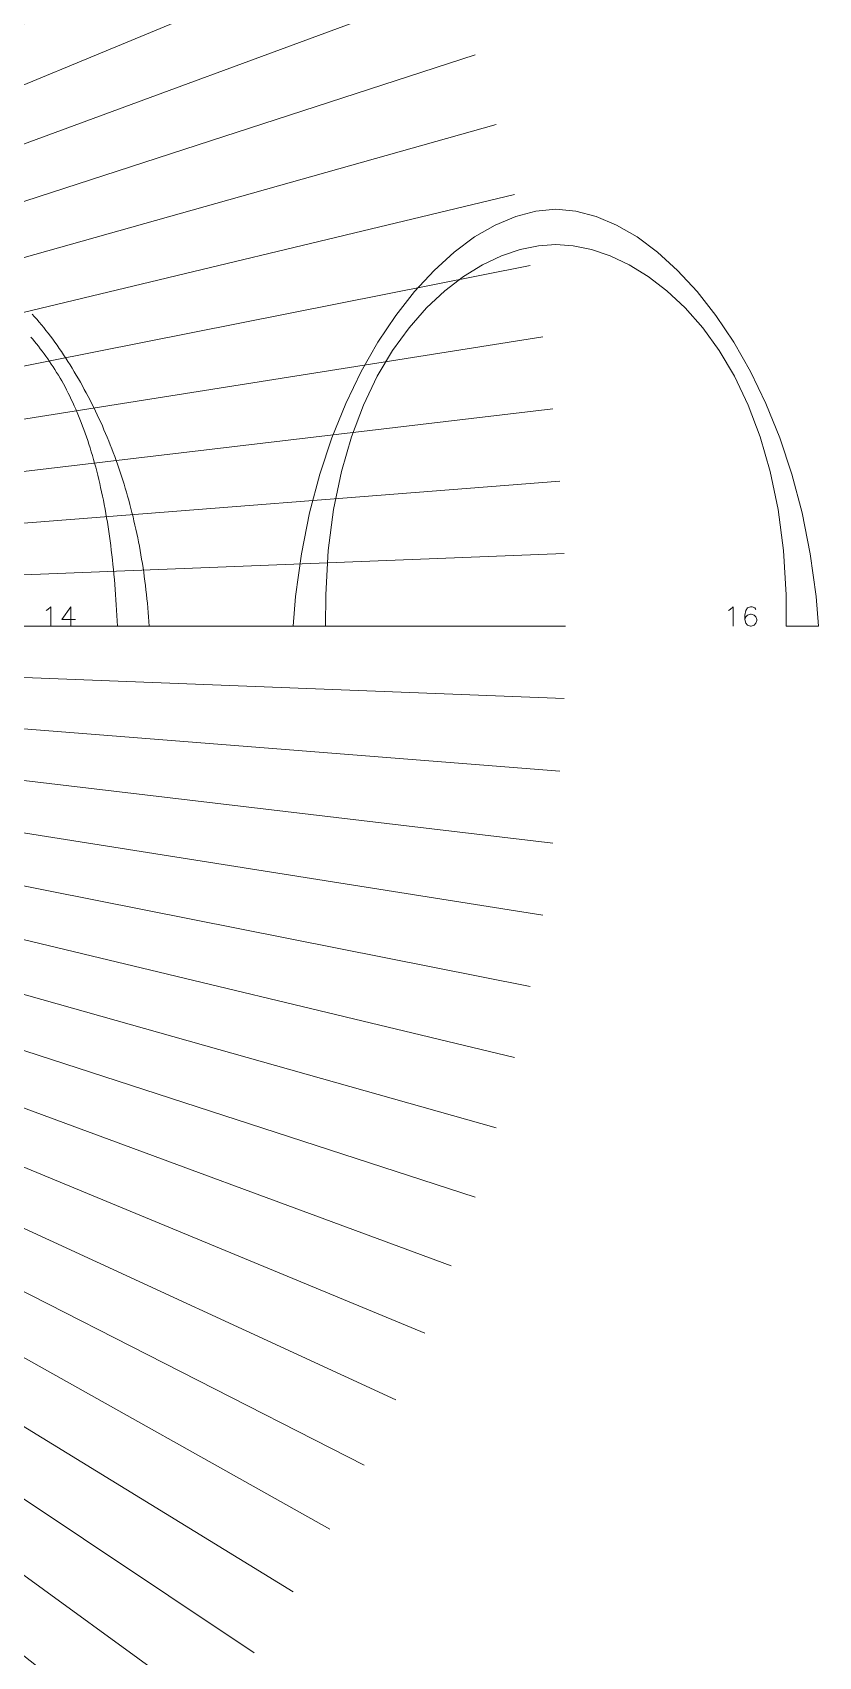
# Model space of a CAD drawing. Extents: x 173 to 8043, y -809 to 1090.
# Drawn here: x 1698 to 2043, y -449 to 265 of the extents above; entities that cross this region are included whole.
import ezdxf

# ---------------------------------------------------------------- set-up
doc = ezdxf.new("R2010")
doc.units = 0
doc.header["$MEASUREMENT"] = 0
doc.layers.get('0').update_dxf_attribs({"linetype": 'CONTINUOUS', "lineweight": 9})
doc.layers.add('Indication', color=6, linetype='CONTINUOUS', lineweight=9)

# ---------------------------------------------------------------- blocks, each defined once
blk = doc.blocks.new('*U2')
blk.add_line((-240.98, 0), (571.8, 0))
blk = doc.blocks.new('*U3')
at = {"layer": 'Indication', "color": 0, "linetype": 'ByBlock', "lineweight": -2, "transparency": 16777216}
for p, rotation in [((6368, 167.38), 42.74999999999785), ((6374.29, 160.31), 40.49999999999831), ((6380.29, 153), 38.24999999999825), ((6386, 145.45), 35.99999999999835), ((6391.41, 137.69), 33.74999999999849), ((6396.51, 129.72), 31.49999999999858), ((6401.3, 121.55), 29.24999999999854), ((6405.76, 113.21), 26.99999999999865), ((6409.89, 104.69), 24.74999999999875), ((6413.68, 96.03), 22.49999999999887), ((6417.13, 87.21), 20.24999999999915), ((6420.23, 78.27), 17.99999999999927), ((6422.98, 69.22), 15.74999999999937), ((6425.36, 60.06), 13.4999999999993), ((6427.39, 50.82), 11.24999999999926), ((6429.06, 41.5), 8.999999999999211), ((6430.35, 32.13), 6.749999999999297), ((6431.28, 22.71), 4.499999999999604), ((6431.84, 13.27), 2.249999999999888), ((6368, -159.77), 317.2499999999769), ((6374.29, -152.7), 319.4999999999764), ((6380.29, -145.38), 321.749999999976), ((6386, -137.84), 323.9999999999755), ((6391.41, -130.08), 326.2499999999754), ((6396.51, -122.11), 328.499999999975), ((6401.3, -113.94), 330.7499999999746), ((6405.76, -105.6), 332.9999999999744), ((6409.89, -97.08), 335.2499999999743), ((6413.68, -88.41), 337.4999999999739), ((6417.13, -79.6), 339.7499999999733), ((6420.23, -70.66), 341.9999999999728), ((6422.98, -61.61), 344.2499999999725), ((6425.36, -52.45), 346.4999999999725), ((6427.39, -43.21), 348.7499999999723), ((6429.06, -33.89), 350.9999999999721), ((6430.35, -24.52), 353.2499999999719), ((6431.28, -15.1), 355.4999999999718), ((6431.84, -5.65), 357.7499999999715)]:
    blk.add_blockref('*U2', p, dxfattribs=dict(at, rotation=rotation))
blk.add_blockref('*U2', (6432.02, 3.81), dxfattribs=at)

msp = doc.modelspace()

# ---------------------------------------------------------------- linework, layer by layer
msp.add_lwpolyline([(1927.67407, 187.10613), (1936.40895, 186.3193), (1945.33529, 183.99121), (1954.36686, 180.17048), (1963.41742, 174.90574), (1972.40074, 168.24561), (1981.23058, 160.23871), (1989.82071, 150.93365), (1998.08489, 140.37907), (2005.93687, 128.62357), (2013.29044, 115.71579), (2020.05934, 101.70435), (2026.15735, 86.63786), (2031.49823, 70.56494), (2035.99574, 53.53422), (2039.56365, 35.59432), (2042.11571, 16.79385), (2043.19324, 3.80613), (2028.94679, 3.80613), (2028.89297, 17.58286), (2027.75501, 37.05331), (2025.41514, 55.10958), (2021.98266, 71.77348), (2017.5669, 87.0668), (2012.27718, 101.01136), (2006.22281, 113.62896), (1999.51312, 124.94139), (1992.25743, 134.97047), (1984.56505, 143.73801), (1976.5453, 151.26579), (1968.30751, 157.57563), (1959.961, 162.68934), (1951.61508, 166.62871), (1943.37907, 169.41555), (1935.3623, 171.07166), (1927.67407, 171.61886), (1919.98589, 171.07166), (1911.96922, 169.41555), (1903.73337, 166.62871), (1895.38765, 162.68934), (1887.04138, 157.57563), (1878.80386, 151.26579), (1870.78441, 143.73801), (1863.09233, 134.97047), (1855.83694, 124.94139), (1849.12755, 113.62896), (1843.07347, 101.01136), (1837.784, 87.0668), (1833.36847, 71.77348), (1829.93618, 55.10958), (1827.59644, 37.05331), (1826.45857, 17.58286), (1826.40475, 3.80613), (1812.15494, 3.80613), (1813.23247, 16.79385), (1815.78453, 35.59432), (1819.35244, 53.53422), (1823.84995, 70.56494), (1829.19083, 86.63786), (1835.28884, 101.70435), (1842.05775, 115.71579), (1849.41131, 128.62357), (1857.2633, 140.37907), (1865.52748, 150.93365), (1874.1176, 160.23871), (1882.94744, 168.24561), (1891.93076, 174.90574), (1900.98131, 180.17048), (1910.01288, 183.99121), (1918.93921, 186.3193)], close=True)
for points in [[(1696.76601, 130.91022), (1697.61246, 129.9162), (1698.45361, 128.9043), (1699.28944, 127.87454), (1700.11996, 126.82691), (1700.94516, 125.7614), (1701.76505, 124.67803), (1702.57963, 123.57679), (1703.3889, 122.45768), (1704.19285, 121.3207), (1704.99149, 120.16585), (1705.78481, 118.99313), (1706.57283, 117.80254), (1707.35282, 116.59393), (1708.12208, 115.36714), (1708.8806, 114.12217), (1709.6284, 112.85903), (1710.36546, 111.57771), (1711.09179, 110.27821), (1711.8074, 108.96053), (1712.51226, 107.62468), (1713.2064, 106.27065), (1713.88981, 104.89844), (1714.56248, 103.50806), (1715.22443, 102.0995), (1715.87564, 100.67276), (1716.51612, 99.22784), (1717.14586, 97.76475), (1717.76488, 96.28348), (1718.37317, 94.78403), (1718.97072, 93.26641), (1719.55754, 91.73061), (1720.13363, 90.17663), (1720.69899, 88.60447), (1721.25362, 87.01414), (1721.79751, 85.40563), (1722.33068, 83.77894), (1722.85311, 82.13407), (1723.36481, 80.47103), (1723.86578, 78.78981), (1724.35601, 77.09041), (1724.83552, 75.37284), (1725.30429, 73.63709), (1725.76234, 71.88316), (1726.20965, 70.11106), (1726.64623, 68.32077), (1727.07207, 66.51231), (1727.48719, 64.68568), (1727.89158, 62.84086), (1728.28523, 60.97787), (1728.66815, 59.0967), (1729.04034, 57.19736), (1729.4018, 55.27983), (1729.75252, 53.34413), (1730.09252, 51.39026), (1730.42178, 49.4182), (1730.74032, 47.42797), (1731.04812, 45.41956), (1731.34518, 43.39298), (1731.63152, 41.34821), (1731.90713, 39.28527), (1732.172, 37.20416), (1732.42614, 35.10486), (1732.66955, 32.98739), (1732.90223, 30.85174), (1733.12418, 28.69791), (1733.3354, 26.52591), (1733.53588, 24.33573), (1733.72563, 22.12737), (1733.90465, 19.90084), (1734.07294, 17.65613), (1734.2305, 15.39324), (1734.37733, 13.11217), (1734.51342, 10.81293), (1734.63879, 8.49551), (1734.75342, 6.15991), (1734.85732, 3.80613), (1748.86087, 3.80626), (1748.72483, 5.82142), (1748.57628, 7.82883), (1748.41524, 9.82851), (1748.24169, 11.82046), (1748.05563, 13.80466), (1747.85708, 15.78113), (1747.64602, 17.74986), (1747.42247, 19.71085), (1747.18641, 21.66411), (1746.93784, 23.60962), (1746.67678, 25.5474), (1746.40321, 27.47745), (1746.11715, 29.39975), (1745.81857, 31.31432), (1745.5075, 33.22115), (1745.18393, 35.12024), (1744.84785, 37.0116), (1744.49927, 38.89521), (1744.13819, 40.77109), (1743.76461, 42.63924), (1743.37853, 44.49964), (1742.97994, 46.35231), (1742.56885, 48.19724), (1742.14526, 50.03443), (1741.70917, 51.86389), (1741.26057, 53.6856), (1740.79947, 55.49958), (1740.32588, 57.30583), (1739.83978, 59.10433), (1739.34117, 60.8951), (1738.83007, 62.67813), (1738.30646, 64.45342), (1737.77035, 66.22098), (1737.22174, 67.98079), (1736.66063, 69.73288), (1736.08701, 71.47722), (1735.50089, 73.21382), (1734.90228, 74.94269), (1734.29115, 76.66382), (1733.66753, 78.37721), (1733.03141, 80.08287), (1732.38278, 81.78079), (1731.72165, 83.47097), (1731.04802, 85.15341), (1730.36188, 86.82811), (1729.66325, 88.49508), (1728.95211, 90.15431), (1728.22847, 91.8058), (1727.49233, 93.44956), (1726.74368, 95.08558), (1725.98254, 96.71386), (1725.20889, 98.3344), (1724.42274, 99.9472), (1723.62409, 101.55227), (1722.81294, 103.1496), (1721.98928, 104.73919), (1721.15312, 106.32105), (1720.30446, 107.89517), (1719.4433, 109.46155), (1718.56964, 111.02019), (1717.68347, 112.57109), (1716.7848, 114.11426), (1715.87363, 115.64969), (1714.94996, 117.17739), (1714.01759, 118.69003), (1713.08034, 120.18032), (1712.1382, 121.64824), (1711.19117, 123.0938), (1710.23926, 124.51701), (1709.28247, 125.91785), (1708.32078, 127.29633), (1707.35422, 128.65246), (1706.38276, 129.98622), (1705.40642, 131.29762), (1704.42519, 132.58666), (1703.43908, 133.85334), (1702.44808, 135.09766), (1701.4522, 136.31962), (1700.45143, 137.51922), (1699.44577, 138.69646), (1698.43523, 139.85134), (1697.4198, 140.98386)], [(1703.50915, 10.63823), (1704.31293, 11.04012), (1705.51859, 12.24578), (1705.51859, 3.80613)], [(1714.36013, 3.80613), (1714.36013, 12.24578), (1710.34125, 6.61935), (1716.36957, 6.61935)], [(2003.58554, 10.63823), (2004.38931, 11.04012), (2005.59498, 12.24578), (2005.59498, 3.80613)], [(2015.64218, 11.04012), (2015.24029, 11.84389), (2014.03463, 12.24578), (2013.23085, 12.24578), (2012.02519, 11.84389), (2011.22141, 10.63823), (2010.81952, 8.62879), (2010.81952, 6.61935), (2011.22141, 5.0118), (2012.02519, 4.20802), (2013.23085, 3.80613), (2013.63274, 3.80613), (2014.8384, 4.20802), (2015.64218, 5.0118), (2016.04407, 6.21746), (2016.04407, 6.61935), (2015.64218, 7.82501), (2014.8384, 8.62879), (2013.63274, 9.03068), (2013.23085, 9.03068), (2012.02519, 8.62879), (2011.22141, 7.82501), (2010.81952, 6.61935)]]:
    msp.add_lwpolyline(points)

# ---------------------------------------------------------------- block references
at = {"layer": 'Indication'}
msp.add_blockref('*U3', (-5071.88681, 0.00001), dxfattribs=at)

doc.saveas('drawing.dxf')
